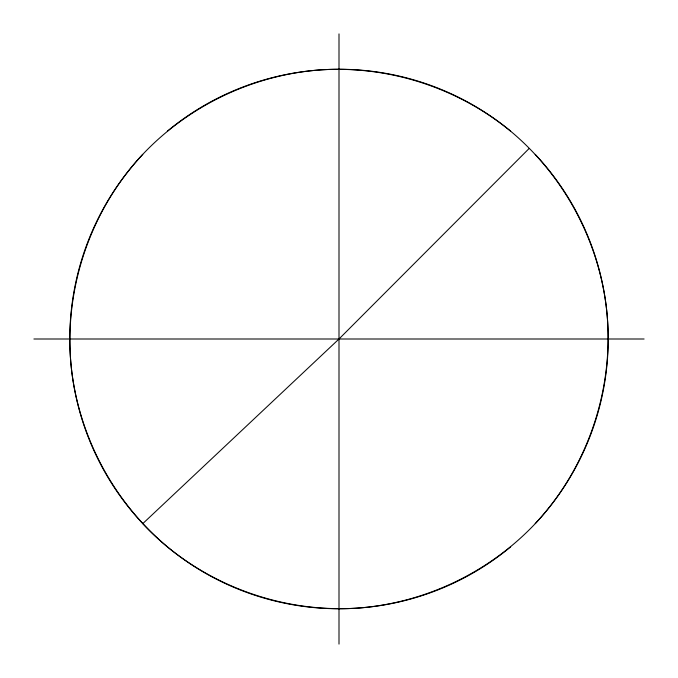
<?xml version="1.0" encoding="UTF-8"?>
<svg xmlns="http://www.w3.org/2000/svg" width="678" height="678" viewBox="0 0 678 678"><rect width="100%" height="100%" fill="white"/><g stroke="black" fill="none" stroke-linecap="round" stroke-linejoin="round"><path stroke-width="1.02" d="M142.761 154.355C88.581 212.273 62.071 294.116 71.919 372.807C80.665 440.141 115.285 503.296 167.398 546.841C219.782 589.919 288.192 612.217 355.908 608.208C423.589 603.683 488.669 572.969 535.239 523.645C589.419 465.727 615.929 383.884 606.081 305.193C597.335 237.859 562.715 174.704 510.602 131.159C458.218 88.081 389.808 65.783 322.092 69.792C254.411 74.317 189.332 105.031 142.761 154.355A270.039 270.039 0 0 0 142.778 523.628L339 339L529.077 148.55M33.9 339L644.1 339M339 33.9L339 644.1M535.222 154.372A270.039 270.039 0 0 1 535.222 523.628M167.39 131.142A268.869 268.869 0 0 1 510.61 131.142M510.636 546.875A268.912 268.912 0 0 1 142.744 523.662"/></g></svg>
